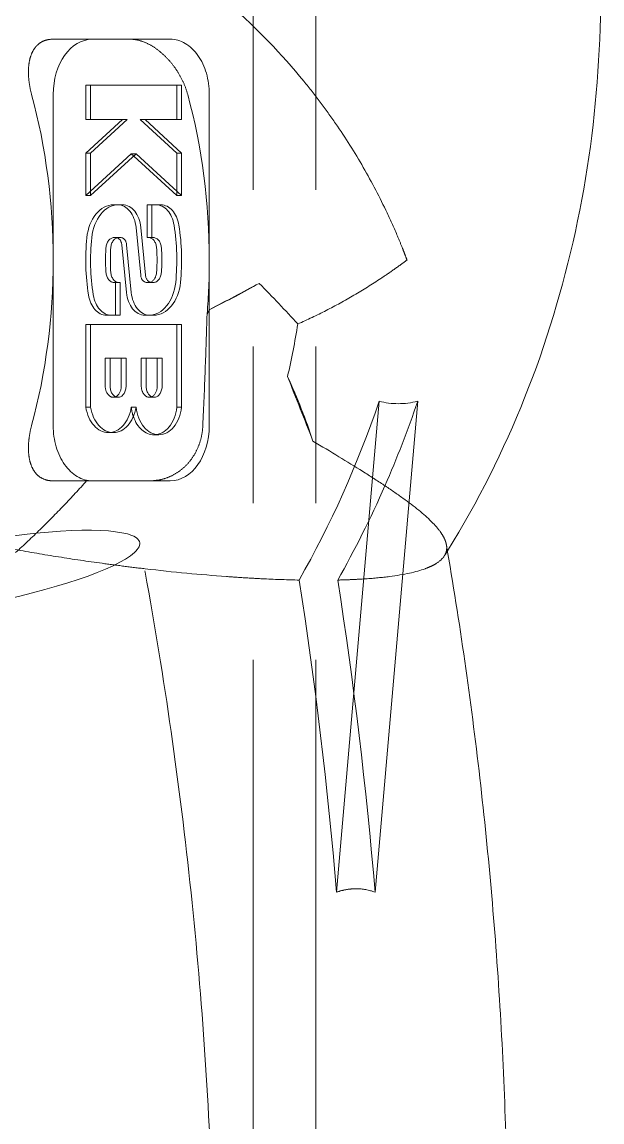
# Model space of a CAD drawing. Header units: millimetres. Extents: x -46397 to 283259, y -8690 to 23983.
# Drawn here: x 188699 to 188745.2, y 1021.4 to 1109.1 of the extents above; entities that cross this region are included whole.
import ezdxf

# ---------------------------------------------------------------- set-up
doc = ezdxf.new("R2010")
doc.units = ezdxf.units.MM
doc.linetypes.add('CENTER', pattern=[2, 1.25, -0.25, 0.25, -0.25])
doc.layers.add('mDƯỜNG TÂM', color=8, linetype='CENTER', lineweight=0)

# ---------------------------------------------------------------- blocks, each defined once
blk = doc.blocks.new('ggd')
at = {"layer": 'mDƯỜNG TÂM', "color": 8, "ltscale": 50, "extrusion": (6.890185696795332e-16, 1, 0)}
for p, q in [((600, 1500), (600, 0)), ((605, 1500), (605, 0))]:
    blk.add_line(p, q, dxfattribs=at)
at = {"layer": 'mDƯỜNG TÂM', "color": 8, "ltscale": 50, "extrusion": (6.890185696795331e-16, 1, 0)}
for p, q in [((587.1680949248257, 1049.508452479757), (584.0110737179639, 1049.508452479757)), ((584.0110940850282, 1049.508452479662), (590.2367081368284, 1049.508394872748)), ((587.1681152919191, 1049.508452479662), (593.3937293437193, 1049.508394872741)), ((586.6492971483385, 1045.839979019343), (586.6492845207395, 1043.110631193238)), ((587.0335943120299, 1045.839979019343), (586.6492971483385, 1045.839979019343)), ((593.9125135421054, 1045.839911811279), (586.6492971483385, 1045.839979019351)), ((587.0335816844308, 1043.110631193245), (587.033594312059, 1045.839979019351)), ((587.0335943120299, 1045.839979019343), (594.2968107057968, 1045.839911811272)), ((593.9125009144773, 1043.110563985174), (593.9125135421054, 1045.839911811279)), ((594.2968107057968, 1045.839911811279), (593.9125135421054, 1045.839911811279)), ((594.2968107057968, 1045.839911811279), (594.2967980781686, 1043.110563985174)), ((584.0552267975581, 1031.899785630834), (584.0552878989256, 1045.10630737005)), ((596.5065160024969, 1045.106192156214), (596.5064549011295, 1031.899670416999)), ((589.5681104816031, 1043.110604184731), (586.649272118404, 1040.429978436638)), ((586.6492845207395, 1043.110631193238), (589.5681104816031, 1043.110604184731)), ((587.0335816844308, 1043.110631193245), (586.6492845207395, 1043.110631193245)), ((587.0335692820954, 1040.429978436638), (589.9524076452944, 1043.110604184731)), ((589.9524076452944, 1043.110604184731), (587.0335816844308, 1043.110631193245)), ((589.9524076452944, 1043.110604184731), (589.5681104816031, 1043.110604184731)), ((590.9936749536428, 1043.110590993681), (591.3779759892495, 1043.110587437659)), ((593.912488512171, 1040.429911228566), (590.9936749536428, 1043.110590993681)), ((591.3779721173341, 1043.110590993689), (590.9936749536428, 1043.110590993689)), ((594.2967980781978, 1043.110563985174), (591.3779721173341, 1043.110590993681)), ((591.3779721173341, 1043.110590993689), (594.2967856758623, 1040.429911228566)), ((591.3779759892495, 1043.110587437659), (593.9125009144773, 1043.110563985167)), ((594.2967980781978, 1043.110563985174), (593.9125009144773, 1043.110563985174)), ((586.649272118404, 1040.42997843663), (586.6492564140935, 1037.035631193197)), ((586.6492564140935, 1037.035631193205), (590.2808800419734, 1040.370870282517)), ((587.0335692820954, 1040.429978436638), (586.649272118404, 1040.429978436638)), ((587.0335535777849, 1037.035631193205), (587.0335692820954, 1040.429978436638)), ((590.6651772056648, 1040.37087028251), (587.0335535777849, 1037.035631193205)), ((590.2808800419734, 1040.370870282517), (590.4730258714117, 1040.194400827866)), ((590.6651772056648, 1040.37087028251), (590.2808800419734, 1040.37087028251)), ((590.4730258714117, 1040.194400827866), (593.9124728078605, 1037.035563985133)), ((594.2967699715518, 1037.035563985133), (590.6651772056648, 1040.37087028251)), ((593.9124728078605, 1037.035563985133), (593.912488512171, 1040.429911228566)), ((594.2967856758623, 1040.429911228566), (593.912488512171, 1040.429911228566)), ((594.2967856758623, 1040.429911228566), (594.2967699715518, 1037.035563985133)), ((587.0335535777849, 1037.035631193205), (586.6492564140935, 1037.035631193205)), ((594.2967699715518, 1037.035563985133), (593.9124728078605, 1037.035563985133)), ((589.2594012787158, 1036.301914944692), (588.8751041150244, 1036.301914944692)), ((589.2036398447817, 1036.301911904746), (588.8751182362321, 1036.301914944626)), ((589.2594153999235, 1036.301914944626), (588.8751182362321, 1036.301914944626)), ((589.5879370085022, 1036.301911904746), (589.2036398447817, 1036.301911904746)), ((589.2594153999235, 1036.301914944626), (589.5879370085022, 1036.301911904746)), ((591.5467360736511, 1036.301890223585), (591.5467239891586, 1033.689933701833)), ((591.9310332373425, 1036.301890223585), (591.5467360736511, 1036.301890223585)), ((592.2565417604346, 1036.3018836556), (591.5467360736511, 1036.301890223585)), ((591.9310211528791, 1033.689933701826), (591.9310332373716, 1036.301890223585)), ((591.9310332373425, 1036.301890223585), (592.640838924126, 1036.3018836556)), ((591.0334971732809, 1030.69259516905), (590.6633047558134, 1034.501920286362)), ((591.0476019195048, 1034.501920286355), (591.4177943369723, 1030.692595169043)), ((589.2841954781034, 1033.689958193434), (588.899898314412, 1033.689958193434)), ((588.8999025236117, 1033.689958193427), (589.055335328856, 1033.689956755174)), ((589.284199687303, 1033.689958193427), (588.8999025236117, 1033.689958193427)), ((589.2830515758833, 1033.689956755174), (589.0553353288851, 1033.689956755174)), ((589.4396324925765, 1033.689956755174), (589.2830515758833, 1033.689956755174)), ((589.4396324925765, 1033.689956755174), (589.284199687303, 1033.689958193427)), ((591.5467239891586, 1033.689933701826), (591.661795740336, 1033.689932637048)), ((591.9310211528791, 1033.689933701826), (591.5467239891586, 1033.689933701826)), ((592.0460929040273, 1033.689932637048), (591.661795740336, 1033.689932637048)), ((592.0460929040273, 1033.689932637048), (591.9310211528791, 1033.689933701826)), ((589.5281845254067, 1033.106860878797), (589.8983769428742, 1029.297535761485)), ((590.2826741065655, 1029.297535761478), (589.9124816890981, 1033.10686087879)), ((584.0551656961907, 1018.693263891626), (584.0552267975581, 1031.899785630834)), ((596.5064549011295, 1031.899670416999), (596.506393799762, 1018.69314867779)), ((589.0149577094999, 1030.109522346007), (588.8998859583517, 1030.109523410792)), ((589.284183122043, 1030.109523410792), (588.8998859583517, 1030.109523410792)), ((589.0149456250365, 1027.497565824255), (589.014957709529, 1030.109522346007)), ((589.3992548732203, 1030.109522346007), (589.0149577094999, 1030.109522346007)), ((589.284183122043, 1030.109523410792), (589.3992548732203, 1030.109522346007)), ((589.3992548732203, 1030.109522346007), (589.3992427887279, 1027.497565824255)), ((591.6617791750759, 1030.109497854413), (591.5063463698025, 1030.109499292659)), ((591.8906435334939, 1030.109499292666), (591.5063463698025, 1030.109499292666)), ((592.0460763387673, 1030.109497854413), (591.6617791750759, 1030.109497854413)), ((592.046080547967, 1030.109497854392), (591.6617833842756, 1030.109497854392)), ((591.8906435334939, 1030.109499292666), (592.0460763387673, 1030.109497854413)), ((588.305139938253, 1027.497572392233), (589.0149456250074, 1027.497565824255)), ((589.3992427887279, 1027.497565824262), (588.6894371019735, 1027.49757239224)), ((589.3992427887279, 1027.497565824262), (589.0149456250365, 1027.497565824262)), ((591.3580418538768, 1027.497544143087), (591.6865634302958, 1027.497541103214)), ((591.7423390175973, 1027.497544143094), (591.3580418538768, 1027.497544143094)), ((592.0708605939872, 1027.497541103214), (591.6865634302958, 1027.497541103214)), ((592.0708747473545, 1027.497541103141), (591.6865775836632, 1027.497541103141)), ((592.0708605939872, 1027.497541103214), (591.7423390175973, 1027.497544143094)), ((586.6492088908271, 1026.7638920627), (586.6491783401289, 1020.160631193095)), ((587.0335060545185, 1026.763892062707), (586.6492088908271, 1026.763892062707)), ((593.912425284565, 1026.763824854635), (586.6492088908271, 1026.763892062707)), ((587.0334755038493, 1020.160631193095), (587.0335060545185, 1026.763892062707)), ((587.0335060545185, 1026.763892062707), (594.2967224482854, 1026.763824854635)), ((593.9123947338958, 1020.160563985024), (593.912425284565, 1026.763824854635)), ((594.2967224482854, 1026.763824854635), (593.912425284565, 1026.763824854635)), ((594.2967224482854, 1026.763824854635), (594.2966918975872, 1020.160563985024)), ((588.2055999119184, 1024.063877660956), (588.2055893889046, 1021.789421139205)), ((588.5898970756098, 1024.063874104977), (588.2055999119475, 1024.063877660956)), ((588.5898970756389, 1024.063877660956), (588.2055999119184, 1024.063877660956)), ((588.5898865526251, 1021.789421139205), (588.5898970756389, 1024.063877660956)), ((588.5898970756389, 1024.063877660956), (589.8661479562579, 1024.063865851538)), ((589.4818507925665, 1024.063865851538), (588.5898970756098, 1024.063874104977)), ((589.4818402695237, 1021.789409329787), (589.4818507925374, 1024.063865851538)), ((589.8661479562579, 1024.063865851538), (589.4818507925665, 1024.063865851538)), ((589.8661479562579, 1024.063865851538), (589.8661374332441, 1021.789409329787)), ((591.0797583991662, 1024.063851065766), (591.0797478761524, 1021.789394544016)), ((591.4640555628575, 1024.06384750978), (591.0797583991662, 1024.063851065766)), ((591.4640555628866, 1024.063851065766), (591.0797583991662, 1024.063851065766)), ((591.4640450398729, 1021.789394544016), (591.4640555628575, 1024.063851065766)), ((591.4640555628866, 1024.063851065766), (592.7403064435057, 1024.063839256349)), ((592.3560092797852, 1024.063839256341), (591.4640555628575, 1024.06384750978)), ((592.3559987567714, 1021.789382734591), (592.3560092797852, 1024.063839256341)), ((592.7403064435057, 1024.063839256349), (592.3560092797852, 1024.063839256349)), ((592.7403064435057, 1024.063839256349), (592.7402959204919, 1021.789382734591)), ((589.2280123104865, 1020.953002190989), (588.8437151467951, 1020.953002190989)), ((592.1021707977343, 1020.952975595792), (591.7178736340429, 1020.952975595792)), ((610.0550960761029, 1020.637836723581), (606.6555821713991, 981.4848797583763)), ((613.1294733856921, 1020.637836723581), (609.7299594809883, 981.4848797583836)), ((587.0334755038493, 1020.160631193095), (586.649178340158, 1020.160631193095)), ((590.6650837007037, 1020.160597589063), (590.2807865370123, 1020.160597589063)), ((594.2966918975872, 1020.160563985031), (593.9123947338958, 1020.160563985031)), ((588.849282450974, 1018.135614391009), (588.4649852872826, 1018.135614391009)), ((592.4808896378672, 1017.959493830451), (592.0965924741467, 1017.959493830451)), ((586.7203899697051, 1014.291036103903), (584.0109311480483, 1014.291061175092)), ((593.3935664067394, 1014.291003568178), (587.1679523549683, 1014.291061175092)), ((593.393586773891, 1014.291003568076), (591.7545317611075, 1014.291003568076))]:
    blk.add_line(p, q, dxfattribs=at)
at = {"layer": 'mDƯỜNG TÂM', "color": 8, "ltscale": 50, "extrusion": (0, 0, -1)}
for centre, major_axis, ratio, start_param, end_param in [((587.1680949248257, 1045.106278566593), (3.253181134584827e-15, 4.402173913163653), 0.7071067811865471, -1.570789783786945, 6.543007538217793e-06), ((593.3937089765968, 1045.106220959671), (2.822569912991474e-15, 4.402173913163652), 0.7071067811865474, 6.543007550421741e-06, 1.570802869803273), ((570.3742477697378, 1031.899670416984), (-0.0003419664152920895, -36.9565217386501), 0.7071067811662585, -1.936235018151929, -1.570802869802089), ((589.2594012787158, 1033.249741031563), (1.936471050344086e-15, 3.052173913129772), 0.7071067811865472, -1.429285833267236, 6.543008843395981e-06), ((589.5879273680621, 1034.21821625255), (1.461075328789317e-15, 2.083695652238969), 0.7071067811865474, 6.543011999258394e-06, 1.434217850224491), ((592.6408292836859, 1034.218188003426), (1.41852886383996e-15, 2.083695652226236), 0.7071067811865472, 6.54300505497724e-06, 1.349035968215582), ((585.3699073946045, 1031.899777021805), (-8.920529580707409e-15, -12.62445652201812), 0.7071067811865474, -1.792556685377416, -1.429285833266768), ((595.9603686314949, 1031.899679026043), (8.920529580707409e-15, 12.62445652201812), 0.7071067811865474, -1.792556685377416, -1.429285833266768), ((589.2841954781034, 1032.780175584732), (6.407348995805288e-16, 0.9097826087100519), 0.7071067811865472, -1.473870951094631, 6.543016763949083e-06), ((589.4396293696191, 1033.014956755163), (4.38694411428182e-16, 0.6750000000209974), 0.7071067811865474, 6.543015310564539e-06, 1.434217850225566), ((592.0460886948276, 1032.780150028331), (5.778689612860138e-16, 0.9097826087358163), 0.7071067811865474, 6.54302473818893e-06, 1.473884111564666), ((595.6876049856073, 1031.899681549949), (5.674642475181375e-15, 10.00827569201273), 0.7071067811865474, -1.667708542008556, -1.473871018789227), ((585.6426710402011, 1031.899774497884), (-6.451798592684169e-15, -10.0082756923976), 0.7071067811865474, -1.667708542005912, -1.473871037234309), ((570.3742477708438, 1031.899670417013), (-0.0003419666430351091, -36.95652173860474), 0.7071067811374427, -1.570802869805708, -1.454012101338221), ((589.2841873312718, 1031.019306019509), (-5.778689612860138e-16, -0.9097826087358163), 0.7071067811865474, 6.54302473818893e-06, 1.473884111564666), ((592.046080547967, 1031.019280463122), (-5.227737032217269e-16, -0.9097826087211126), 0.7071067811865472, -1.473871153935953, 6.543008763904012e-06), ((591.8906466564804, 1030.784499292677), (-4.748542479489748e-16, -0.6750000000246354), 0.7071067811865472, 6.543015310377761e-06, 1.434217850220227), ((592.0708747473545, 1030.549715016285), (-1.658915294188327e-15, -3.052173913130541), 0.7071067811865474, -1.429285833265466, 6.557910356974617e-06), ((577.8116205571569, 1031.899601597419), (-72.7330386298257, -35.36103590746828), 0.1476552784938587, 4.467927565427983, 4.52437760415695), ((588.6894467423845, 1029.581268044414), (-1.41852886383996e-15, -2.083695652226236), 0.7071067811865472, 6.54300505497724e-06, 1.349035968215582), ((591.7423486580374, 1029.581239795283), (-1.328558718257276e-15, -2.083695652238969), 0.7071067811865474, 6.543008527248829e-06, 1.434217850224035), ((577.4983168778126, 1020.562550918417), (23.37314470961416, -28.62657166898379), 0.6123747489981402, -1.171048668619451, -1.010086193410945), ((589.2280123104865, 1021.858054393531), (-5.889033045602773e-16, -0.9050522025405682), 0.7071067811865471, -1.494876893415016, 1.494889979430662), ((592.1021707977343, 1021.858027798342), (-5.333921533294947e-16, -0.9050522025412582), 0.7071067811865474, -1.494876893404997, 1.494889979420642), ((562.703026329691, 1053.038626242138), (2.283612361126346e-14, 74.3925277159189), 0.7071067811865471, 2.021432432476407, 2.248833304245618), ((565.7774036394258, 1053.038626242043), (5.481054672031468e-14, 74.39252771569643), 0.7071067811865474, 2.021432432476499, 2.124861159969381), ((588.849282450974, 1020.776333909045), (-1.986038238933632e-15, -2.640719518032906), 0.7071067811865471, -1.335460153896799, 1.335473239912802), ((592.4808896378672, 1020.557999265315), (-1.623885044334108e-15, -2.598505434854414), 0.7071067811865474, -1.417246001245768, 1.417259087262047), ((587.1679727220908, 1018.693235088162), (-2.814157181760598e-15, -4.402173913165471), 0.7071067811865472, 6.543007550424445e-06, 1.57080286980286), ((593.3935867738619, 1018.693177481247), (-3.253181134584827e-15, -4.402173913163653), 0.7071067811865471, -1.570789783786945, 6.543007538217793e-06), ((565.777403638378, 1053.038626243047), (2.99415509699533e-14, 74.39252771749918), 0.707106781186547, 2.124862693462108, 2.248833304244239), ((428.1070656297379, 951.4661900082938), (1.432318591570686e-13, 254.2838320711191), 0.7071067811865471, 1.353147825002756, 1.4524684917152), ((431.1814429394144, 951.4661900083083), (1.752062822661975e-13, 254.2838320710094), 0.7071067811865472, 1.353147825002719, 1.452468491715192)]:
    blk.add_ellipse(centre, major_axis=major_axis, ratio=ratio, start_param=start_param, end_param=end_param, dxfattribs=at)
at = {"layer": 'mDƯỜNG TÂM', "color": 8, "ltscale": 50}
for centre, major_axis, ratio, start_param, end_param in [((557.9230196661665, 1031.89978563082), (0.0003419664146775543, 36.95652173863928), 0.70710678116626, -1.570789783787765, -1.205357635437816), ((588.8751041150244, 1033.249741031563), (2.436071411420619e-15, 3.052173913122825), 0.7071067811865471, -2.220446049250313e-16, 1.429285833266311), ((589.2036302043416, 1034.21821625255), (-1.461075328789317e-15, -2.083695652238969), 0.7071067811865474, 1.707374803365302, 3.141586110577794), ((592.2565321199945, 1034.218188003426), (-1.41852886383996e-15, -2.083695652226236), 0.7071067811865472, 1.792556685374211, 3.141586110584738), ((584.985610230884, 1031.899777021805), (-1.003075260533256e-14, -12.62445652201812), 0.7071067811865474, 1.429285833266769, 1.792556685377416), ((595.5760714677745, 1031.899679026043), (1.003075260533256e-14, 12.62445652201812), 0.7071067811865474, 1.429285833266769, 1.792556685377416), ((588.899898314412, 1032.780175584732), (7.240016264274155e-16, 0.9097826087100519), 0.7071067811865472, -6.543016763949083e-06, 1.473870951094631), ((589.0553322059277, 1033.014956755171), (-4.723576183294228e-16, -0.6750000000137215), 0.7071067811865472, 2.918042282760746, 3.141586110574482), ((589.0553322059277, 1033.014956755178), (-5.067208979624431e-16, -0.6750000000077137), 0.7071067811865471, 1.707374803351007, 2.918042282780436), ((591.6617915311072, 1032.780150028331), (-6.492907793984966e-16, -0.9097826087358163), 0.7071067811865474, 1.667708542025128, 3.141586110565055), ((595.303307821916, 1031.899681549949), (6.562820894881502e-15, 10.00827569201273), 0.7071067811865474, 1.473871018789227, 1.667708542008556), ((585.2583738765097, 1031.899774497884), (-7.339977012384295e-15, -10.0082756923976), 0.7071067811865474, 1.473871037234309, 1.667708542005912), ((557.9230196660792, 1031.899785630849), (0.0003419665273411262, 36.95652173863926), 0.7071067811683491, -1.936221932136347, -1.570789783786398), ((588.8998901675805, 1031.019306019509), (6.492907793984966e-16, 0.9097826087358163), 0.7071067811865474, 1.667708542025128, 3.141586110565055), ((591.6617833842756, 1031.019280463115), (-5.574681727408993e-16, -0.9097826087205846), 0.7071067811865475, 0.1924610493685852, 1.473871153941922), ((591.5063494927599, 1030.784499292677), (4.748542479489748e-16, 0.6750000000246354), 0.7071067811865472, 1.707374803369567, 3.141586110574483), ((591.6617833842756, 1031.019280463122), (6.684904752056815e-16, 0.9097826087238742), 0.7071067811865472, 3.141586110581048, 3.334053702957632), ((591.6865775836632, 1030.549715016285), (-1.880959899113358e-15, -3.052173913130541), 0.7071067811865474, -6.557910356974617e-06, 1.429285833265466), ((573.153538718645, 1029.370938079068), (35.66605628008173, 9.680750413168202), 0.2534000879728167, -0.926577421198175, -0.7693405593594341), ((588.3051495786931, 1029.581268044414), (1.41852886383996e-15, 2.083695652226236), 0.7071067811865472, 1.792556685374211, 3.141586110584738), ((591.3580514943169, 1029.581239795283), (1.492137721031026e-15, 2.083695652238969), 0.7071067811865474, 1.707374803365758, 3.141586110581266), ((588.8437151467951, 1021.858054393539), (7.346200765440942e-16, 0.9050522025431301), 0.7071067811865471, 1.646702674165156, 3.446544153893768), ((588.8437151467951, 1021.858054393524), (-5.264532594148295e-16, -0.9050522025256444), 0.7071067811865472, 0.3049515002922527, 1.494876893419816), ((591.7178736340429, 1021.858027798342), (7.068645009296613e-16, 0.9050522025448652), 0.7071067811865474, 1.64670267416716, 3.446544153893164), ((591.7178736340429, 1021.858027798327), (-6.652311374979729e-16, -0.9050522025328995), 0.7071067811865472, 0.3049515002999179, 1.494876893420423), ((588.4649852872826, 1020.776333909045), (1.839600126310454e-15, 2.640719518034531), 0.7071067811865472, 1.806119413678339, 3.141592653587053), ((588.4649852872826, 1020.776333909045), (-2.208082843858663e-15, -2.640719518032906), 0.7071067811865471, -2.748912208971888e-12, 1.335460153896799), ((592.0965924742632, 1020.557999265358), (2.012463103064176e-15, 2.598505435015895), 0.7071067811865471, 1.724333566336035, 2.027819796726632), ((592.0965924741467, 1020.557999265307), (-2.067974254183596e-15, -2.598505434853579), 0.7071067811865472, -2.800426557314495e-12, 1.417246001247843), ((592.0965924741467, 1020.557999265315), (1.845473640223452e-15, 2.598505434858454), 0.7071067811865472, 2.027819796736904, 3.141592653587009), ((577.601748279063, 1006.834592584441), (-13.34946932044415, -2.529240280470366), 0.1830082329306786, -0.802727932158005, 4.286554925960052), ((577.601748279063, 1006.834592584441), (-13.34946932044625, -2.529240280469313), 0.1830082329307275, -1.996503014819274, -0.8027279321579908), ((577.6018937365152, 1006.835235507519), (-13.34888426083572, -2.528912570147624), 0.1829748082350387, -1.996627516138338, -1.996500143777306)]:
    blk.add_ellipse(centre, major_axis=major_axis, ratio=ratio, start_param=start_param, end_param=end_param, dxfattribs=at)
at = {"layer": 'mDƯỜNG TÂM', "color": 8, "ltscale": 50, "extrusion": (0, 0, -0.9999999999999999)}
blk.add_ellipse((570.2627146528102, 1049.114012306352), major_axis=(-40.24825342692822, 35.21698292567966), ratio=4.719420382948758e-07, start_param=3.14159079690256, end_param=3.141592501288423, dxfattribs=at)
at = {"layer": 'mDƯỜNG TÂM', "color": 8, "ltscale": 50}
for points, knots in [([(615.4999186743808, 1008.70109496385), (617.9483478547772, 1012.630390418948), (619.9861533599906, 1016.722100472703), (623.3871040272061, 1025.245036231303), (624.7249747731257, 1029.684395684344), (626.6784997670911, 1038.677092760656), (627.2938806356397, 1043.231041884566), (627.8272763437126, 1052.369755516273), (627.7451883445028, 1056.954747157542), (626.8801583510067, 1066.074077750091), (626.0973777955805, 1070.608692794674), (624.9478876267967, 1075.075150567514)], [0.8484503225358123, 0.8484503225358123, 0.8484503225358123, 0.8484503225358123, 1.057024726696185, 1.057024726696185, 1.272732453568598, 1.272732453568598, 1.488440180441011, 1.488440180441011, 1.704147907313424, 1.704147907313424, 1.919855634185836, 1.919855634185836, 1.919855634185836, 1.919855634185836]), ([(612.2743441568164, 1031.899524513399), (612.2158878493938, 1032.055981663587), (612.1551368002547, 1032.216118610151), (612.0331763472059, 1032.532368832188), (611.8476964142465, 1033.00584014722), (611.6546415935154, 1033.476594411324), (611.258528591803, 1034.414460417625), (610.9811210735934, 1035.034850006152), (610.1094589257264, 1036.881214653389), (609.4758432604722, 1038.092424566865), (608.1045278706006, 1040.473259469669), (607.366822033131, 1041.642893710377), (606.1810454704682, 1043.36350775262), (605.7725650832872, 1043.931394816085), (604.9287460962078, 1045.055264841001), (604.4929449321062, 1045.611704393603), (602.2661980284611, 1048.337924466556), (600.3187979838112, 1050.361604387093), (597.1523195845657, 1053.141004157143), (596.0557157836447, 1054.024484594578), (593.7779608003912, 1055.69603324261), (592.5932428229135, 1056.485920601161), (591.38380216324, 1057.208254783123)], [-4.057752522942348e-05, -4.057752522942348e-05, -4.057752522942348e-05, -4.057752522942348e-05, 0.0004478185926376124, 0.0004478185926376124, 0.0009362147105046483, 0.00191300694623872, 0.00191300694623872, 0.003866591417706861, 0.003866591417706861, 0.007773760360643148, 0.007773760360643148, 0.01168092930357943, 0.01168092930357943, 0.01363451377504758, 0.01363451377504758, 0.01558809824651572, 0.01558809824651572, 0.0234024361323883, 0.0234024361323883, 0.02730960507532458, 0.02730960507532458, 0.03121677401826086, 0.03121677401826086, 0.03121677401826086, 0.03121677401826086]), ([(582.3297630764719, 1045.10630737005), (582.2526939832605, 1045.391171633062), (582.1936907105555, 1045.670265490429), (582.1096883141727, 1046.217702179405), (582.0846613690082, 1046.487410900634), (582.0711207487329, 1047.009934400099), (582.082538531482, 1047.257965785429), (582.1424086048792, 1047.728537550385), (582.1915307739982, 1047.953036804407), (582.3291836495046, 1048.364987909561), (582.4165988596214, 1048.550651316087), (582.5778875161195, 1048.798246077611), (582.6367139484792, 1048.875589896779), (582.7653962520126, 1049.019305857029), (582.8354260493943, 1049.085645643485), (583.0573670717422, 1049.26231931083), (583.2226407371927, 1049.352606600449), (583.5907211333106, 1049.475990360508), (583.7947832428908, 1049.508454481234), (584.0110940850282, 1049.508452479662)], [0, 0, 0, 0, 0.0008297225916181867, 0.0008297225916181867, 0.001659445183236373, 0.001659445183236373, 0.00248916777485456, 0.00248916777485456, 0.003318890366472747, 0.003318890366472747, 0.004148612958090933, 0.004148612958090933, 0.004563474253900033, 0.004563474253900033, 0.004978335549709134, 0.004978335549709134, 0.005808058141327337, 0.005808058141327337, 0.00663778073294554, 0.00663778073294554, 0.00663778073294554, 0.00663778073294554]), ([(590.2367081368284, 1049.508394872748), (590.4525338133972, 1049.508392875665), (590.6759688503807, 1049.476996975514), (591.1367603832914, 1049.355009814899), (591.3764430572046, 1049.262756844735), (591.8468863546732, 1049.028095495378), (592.079874582414, 1048.885566683784), (592.5401902824524, 1048.551143938348), (592.7604052906972, 1048.364415601427), (593.1811199303484, 1047.954887600376), (593.3832103164168, 1047.729757661116), (593.7542286371754, 1047.257436792221), (593.9243120699539, 1047.009621774334), (594.2331727069977, 1046.490460161884), (594.3716631464777, 1046.218642277519), (594.6063327150478, 1045.669884095849), (594.7040382093983, 1045.390627204826), (594.7809911800723, 1045.106192156214)], [0, 0, 0, 0, 0.0008295963378120488, 0.0008295963378120488, 0.001659192675624098, 0.001659192675624098, 0.002488789013436146, 0.002488789013436146, 0.003318385351248193, 0.003318385351248193, 0.004147981689060239, 0.004147981689060239, 0.004977578026872284, 0.004977578026872284, 0.005807174364684326, 0.005807174364684326, 0.006636770702496369, 0.006636770702496369, 0.006636770702496369, 0.006636770702496369]), ([(603.5599722348852, 1026.798487639615), (604.3227749556827, 1027.132982975709), (605.0816393837449, 1027.493399456573), (606.5776016641757, 1028.258435751028), (607.3161615943536, 1028.66366315473), (608.7720868341567, 1029.51708951217), (609.489451935573, 1029.96528949558), (610.5477336664626, 1030.668164988281), (611.0724314423278, 1031.027249287858), (611.5900989423099, 1031.397516069272), (611.9336065948592, 1031.646815143482), (612.1062859328231, 1031.774063812794), (612.2743441568164, 1031.899524513399)], [0.01747206596441236, 0.01747206596441236, 0.01747206596441236, 0.01747206596441236, 0.02043908562028871, 0.02043908562028871, 0.02340610527616506, 0.02340610527616506, 0.02637312493204141, 0.02637312493204141, 0.02785663475997959, 0.02859838967394868, 0.02859838967394868, 0.02934014458791777, 0.02934014458791777, 0.02934014458791777, 0.02934014458791777]), ([(584.0109311480483, 1014.291061175092), (583.7951054714795, 1014.291063172175), (583.5958080787677, 1014.322459072318), (583.2278741817281, 1014.444446232941), (583.0581409706792, 1014.536699203105), (582.7627916304336, 1014.771360552462), (582.6350524663285, 1014.913889364056), (582.4164502656204, 1015.248312109492), (582.3289333803696, 1015.435040446413), (582.1919737843564, 1015.844568447465), (582.1424567583599, 1016.069698386716), (582.0823167440831, 1016.542019255627), (582.0710540665896, 1016.789834273506), (582.0843769374769, 1017.308995885956), (582.1094098829199, 1017.580813770321), (582.1935884829145, 1018.129571951991), (582.2526852711453, 1018.408828843014), (582.329640873766, 1018.693263891626)], [0, 0, 0, 0, 0.0008295963378120461, 0.0008295963378120461, 0.001659192675624092, 0.001659192675624092, 0.002488789013436138, 0.002488789013436138, 0.003318385351248184, 0.003318385351248184, 0.00414798168906023, 0.00414798168906023, 0.004977578026872277, 0.004977578026872277, 0.005807174364684323, 0.005807174364684323, 0.006636770702496369, 0.006636770702496369, 0.006636770702496369, 0.006636770702496369]), ([(591.7545041855483, 1014.291003568178), (592.0245669613068, 1014.291001722471), (592.2903665075719, 1014.317857036178), (592.8133809512365, 1014.423656090985), (593.0725320804631, 1014.503450919125), (593.5726338309178, 1014.715509580084), (593.810156871652, 1014.845840449583), (594.2605636177759, 1015.155023023945), (594.4756514248438, 1015.33635177269), (594.8664354722714, 1015.738789814583), (595.0422877913516, 1015.958916944081), (595.3554293485358, 1016.43735118879), (595.4932528469653, 1016.698181961241), (595.7176065278763, 1017.236331572116), (595.8060488003539, 1017.515802938629), (595.9351253872737, 1018.096053775145), (595.9747536163486, 1018.394137436917), (595.9884313056828, 1018.693148677783)], [2.092216767550917e-07, 2.092216767550917e-07, 2.092216767550917e-07, 2.092216767550917e-07, 0.0008146742989030923, 0.0008146742989030923, 0.001629139376129429, 0.001629139376129429, 0.002443604453355767, 0.002443604453355767, 0.003258069530582107, 0.003258069530582107, 0.004072534607808447, 0.004072534607808447, 0.004886999685034787, 0.004886999685034787, 0.005701464762261127, 0.005701464762261127, 0.006515929839487468, 0.006515929839487468, 0.006515929839487468, 0.006515929839487468]), ([(603.6708938093507, 1006.374766047105), (602.7836198717705, 1006.392362339975), (601.8541407829034, 1006.424282462838), (600.3949859136774, 1006.494459413872), (599.8969349251129, 1006.521645831148), (598.8908888093429, 1006.582903123679), (598.3815600255039, 1006.617027336251), (595.8041237286816, 1006.804949246005), (593.6444681309804, 1007.009989053651), (590.8257282582636, 1007.338563924917), (590.2544653774239, 1007.40812876061), (589.1076508023543, 1007.553829130935), (588.5329794117133, 1007.62983427506), (586.8053339689504, 1007.867315911404), (585.6487354351266, 1008.038231964063), (583.3265333868621, 1008.405928796208), (582.1609277713578, 1008.602709071201), (579.8211778918921, 1009.023672773728), (578.6415674242307, 1009.249024743935), (575.1472530273313, 1009.957967120114), (572.8684515143977, 1010.475061484663), (569.5226377538929, 1011.326097559599), (568.4195042565989, 1011.622420029198), (566.2376621801523, 1012.24281766182), (565.1698290691129, 1012.563846126148), (562.0428921132407, 1013.558510313153), (560.0549356127449, 1014.264907149714), (557.2080014600069, 1015.40350551295), (556.2802439173101, 1015.796891552513), (554.4752093977586, 1016.610560875699), (553.6016347890545, 1017.029096383412), (552.7554052977066, 1017.460756399421)], [0.06025071039195142, 0.06025071039195142, 0.06025071039195142, 0.06025071039195142, 0.06349086808988956, 0.06349086808988956, 0.06511094693885862, 0.06511094693885862, 0.06673102578782768, 0.06673102578782768, 0.07321134118370393, 0.07321134118370393, 0.07483142003267299, 0.07483142003267299, 0.07645149888164206, 0.07645149888164206, 0.07969165657958019, 0.07969165657958019, 0.08293181427751833, 0.08293181427751833, 0.08617197197545647, 0.08617197197545647, 0.09265228737133274, 0.09265228737133274, 0.09589244506927087, 0.09589244506927087, 0.099132602767209, 0.099132602767209, 0.1056129181630853, 0.1056129181630853, 0.1088530758610234, 0.1088530758610234, 0.1120932335589615, 0.1120932335589615, 0.1120932335589615, 0.1120932335589615]), ([(604.7737948100257, 1017.460756399429), (606.2018259053584, 1016.60290480293), (607.52631577797, 1015.801926354317), (609.3294159019715, 1014.66867244622), (609.8998033453827, 1014.302357910681), (610.9735065021378, 1013.590466133865), (611.4777459450415, 1013.244236305771), (612.8734203437925, 1012.238238702434), (613.6306521693768, 1011.623831418707), (614.4880798942759, 1010.77242111745), (614.7273286435811, 1010.500402313715), (615.0121128318424, 1010.108982408223), (615.0946766287088, 1009.981281764849), (615.2341397652635, 1009.731303438341), (615.2911238062079, 1009.608710962784), (615.3724062261463, 1009.385406572328), (615.400006638316, 1009.283720001396), (615.4171236970578, 1009.184730536741)], [0.004227238041878949, 0.004227238041878949, 0.004227238041878949, 0.004227238041878949, 0.01073333503703479, 0.01073333503703479, 0.01398638353461271, 0.01398638353461271, 0.01723943203219063, 0.01723943203219063, 0.02374552902734648, 0.02374552902734648, 0.02699857752492439, 0.02699857752492439, 0.02862510177371335, 0.02862510177371335, 0.03025162602250232, 0.03025162602250232, 0.03168127758639701, 0.03168127758639701, 0.03168127758639701, 0.03168127758639701]), ([(581.0576009798096, 1008.569342207884), (581.7167012966238, 1009.169755642084), (582.365947326296, 1009.782469653481), (583.6452972334228, 1011.031974345846), (584.2753646940982, 1011.668811181116), (585.5162855150993, 1012.966397119751), (586.1260818575684, 1013.626163926099), (586.7203899697051, 1014.291036103881)], [0.09093540580916586, 0.09093540580916586, 0.09093540580916586, 0.09093540580916586, 0.09337491618678376, 0.09337491618678376, 0.09581480802127662, 0.09581480802127662, 0.09825469985576947, 0.09825469985576947, 0.09825469985576947, 0.09825469985576947]), ([(596.950046110811, 944.942965623617), (596.9500661962666, 949.2842603226454), (596.8697050189367, 953.6255552575531), (596.5484020681761, 962.2969374368258), (596.3074603523128, 966.6270237565332), (595.6655414548004, 975.264806524181), (595.2645643873839, 979.5725020625105), (594.3034805362695, 988.1543764805974), (593.7433739215194, 992.428554476166), (592.4652930880548, 1000.932349364615), (591.7473190898309, 1005.161965409599), (590.9512175995042, 1009.363832864903)], [1.570789783786881, 1.570789783786881, 1.570789783786881, 1.570789783786881, 1.623149661346711, 1.623149661346711, 1.675509538906541, 1.675509538906541, 1.727869416466371, 1.727869416466371, 1.780229294026201, 1.780229294026201, 1.832589171586031, 1.832589171586031, 1.832589171586031, 1.832589171586031]), ([(615.4171236970578, 1009.184730536741), (615.4779034121311, 1008.833236068938), (615.4065051004582, 1008.515747722231), (615.0680243437237, 1008.045015710522), (614.8801529904595, 1007.87384761608), (614.510664344125, 1007.635719261249), (614.3728636374872, 1007.559453647678), (614.0669585300493, 1007.413161943019), (613.8984465480316, 1007.343041087261), (612.9894186036254, 1007.01225279447), (612.0450813898933, 1006.806711256824), (610.3017281769717, 1006.580877922977), (609.6657764652628, 1006.519479501614), (608.6258280436741, 1006.448662146191), (608.2641743825807, 1006.428611721509), (607.5210252243851, 1006.396135267591), (607.138523062953, 1006.383625218543), (606.7452711189399, 1006.374766047105)], [0.03168127758639701, 0.03168127758639701, 0.03168127758639701, 0.03168127758639701, 0.03675772301765814, 0.03675772301765814, 0.04001077151523606, 0.04001077151523606, 0.04163729576402501, 0.04163729576402501, 0.04326382001281396, 0.04326382001281396, 0.04976991700796979, 0.04976991700796979, 0.0530229655055477, 0.0530229655055477, 0.05464948975433666, 0.05464948975433666, 0.05627601400312561, 0.05627601400312561, 0.05627601400312561, 0.05627601400312561]), ([(620.1480744488363, 962.3343870210592), (620.0485300561413, 965.4858015115096), (619.9056767605653, 968.6349211434135), (619.5334591629216, 974.9246558633386), (619.3040928411647, 978.0652706112087), (618.7590274102404, 984.3339397789459), (618.4433283456892, 987.4619940693156), (617.7258408617636, 993.7015745853059), (617.3240525000438, 996.8131006916301), (616.4346938400995, 1003.015673947142), (615.9471236115205, 1006.106720990276), (615.4168471593002, 1009.185563226951)], [1.615437709959589, 1.615437709959589, 1.615437709959589, 1.615437709959589, 1.654292903875033, 1.654292903875033, 1.693149018748709, 1.693149018748709, 1.732005133622386, 1.732005133622386, 1.770861248496063, 1.770861248496063, 1.809717363369739, 1.809717363369739, 1.809717363369739, 1.809717363369739]), ([(609.7299594809883, 981.4848797583836), (609.2393463959452, 981.6605386656302), (608.7367019736266, 981.7503207483314), (607.9640061338141, 981.7513092518784), (607.7021514424705, 981.7290798678368), (607.1777021342423, 981.6395865520826), (606.9162664452742, 981.5727516454062), (606.6555821713991, 981.4848797583763)], [2.031328409047107e-07, 2.031328409047107e-07, 2.031328409047107e-07, 2.031328409047107e-07, 0.002005637082023757, 0.002005637082023757, 0.003008354056615183, 0.003008354056615183, 0.00401107103120661, 0.00401107103120661, 0.00401107103120661, 0.00401107103120661])]:
    blk.add_open_spline(points, degree=3, knots=knots, dxfattribs=at)
for points in [[(600.4814780803863, 1030.0380562633), (601.5489553647349, 1028.963236835531), (602.5757047275256, 1027.883218036717), (603.5599722348852, 1026.798487639615)], [(595.9884313056828, 1018.693148677783), (596.0562907046115, 1020.176639242804), (596.1823004794715, 1023.143505214335), (596.2844465856324, 1026.11008813943), (596.328414721298, 1027.593295330706)], [(596.328414721298, 1027.593295330706), (596.3880769376701, 1027.698046234182), (596.4474174924835, 1027.80284536918), (596.5064364318387, 1027.907692722983)], [(596.5064364318387, 1027.907692722983), (596.5159904354659, 1027.924665444123), (596.5255360110896, 1027.941639428849), (596.5350731589133, 1027.958614677103)], [(603.5599722348852, 1026.798487639615), (603.3405892949086, 1025.394065124725), (603.0678317900456, 1023.991958901286), (602.7429114296683, 1022.60615859356)], [(602.7429114296683, 1022.60615859356), (603.4259471533005, 1020.890741379837), (604.1035259542114, 1019.175578524104), (604.7737948100257, 1017.460756399429)], [(610.0550960761029, 1020.637836723581), (611.0570737183443, 1020.375073668532), (612.0818661548547, 1020.375073668532), (613.1294733856921, 1020.637836723581)], [(586.7203899697051, 1014.291036103896), (587.5803246697178, 1014.291030849738), (589.2792079806968, 1014.291020172379), (590.9364098119258, 1014.291009159322), (591.7545041855483, 1014.291003568178)], [(615.2472598632157, 1008.298527723389), (615.3319625633885, 1008.432521400493), (615.4161814797262, 1008.566711588166), (615.4999186743808, 1008.70109496385)]]:
    blk.add_open_spline(points, degree=3, dxfattribs=at)

msp = doc.modelspace()

# ---------------------------------------------------------------- block references
msp.add_blockref('ggd', (188117.3949025418, 58.23005258238391, -1.499105149169903))

doc.saveas('drawing.dxf')
